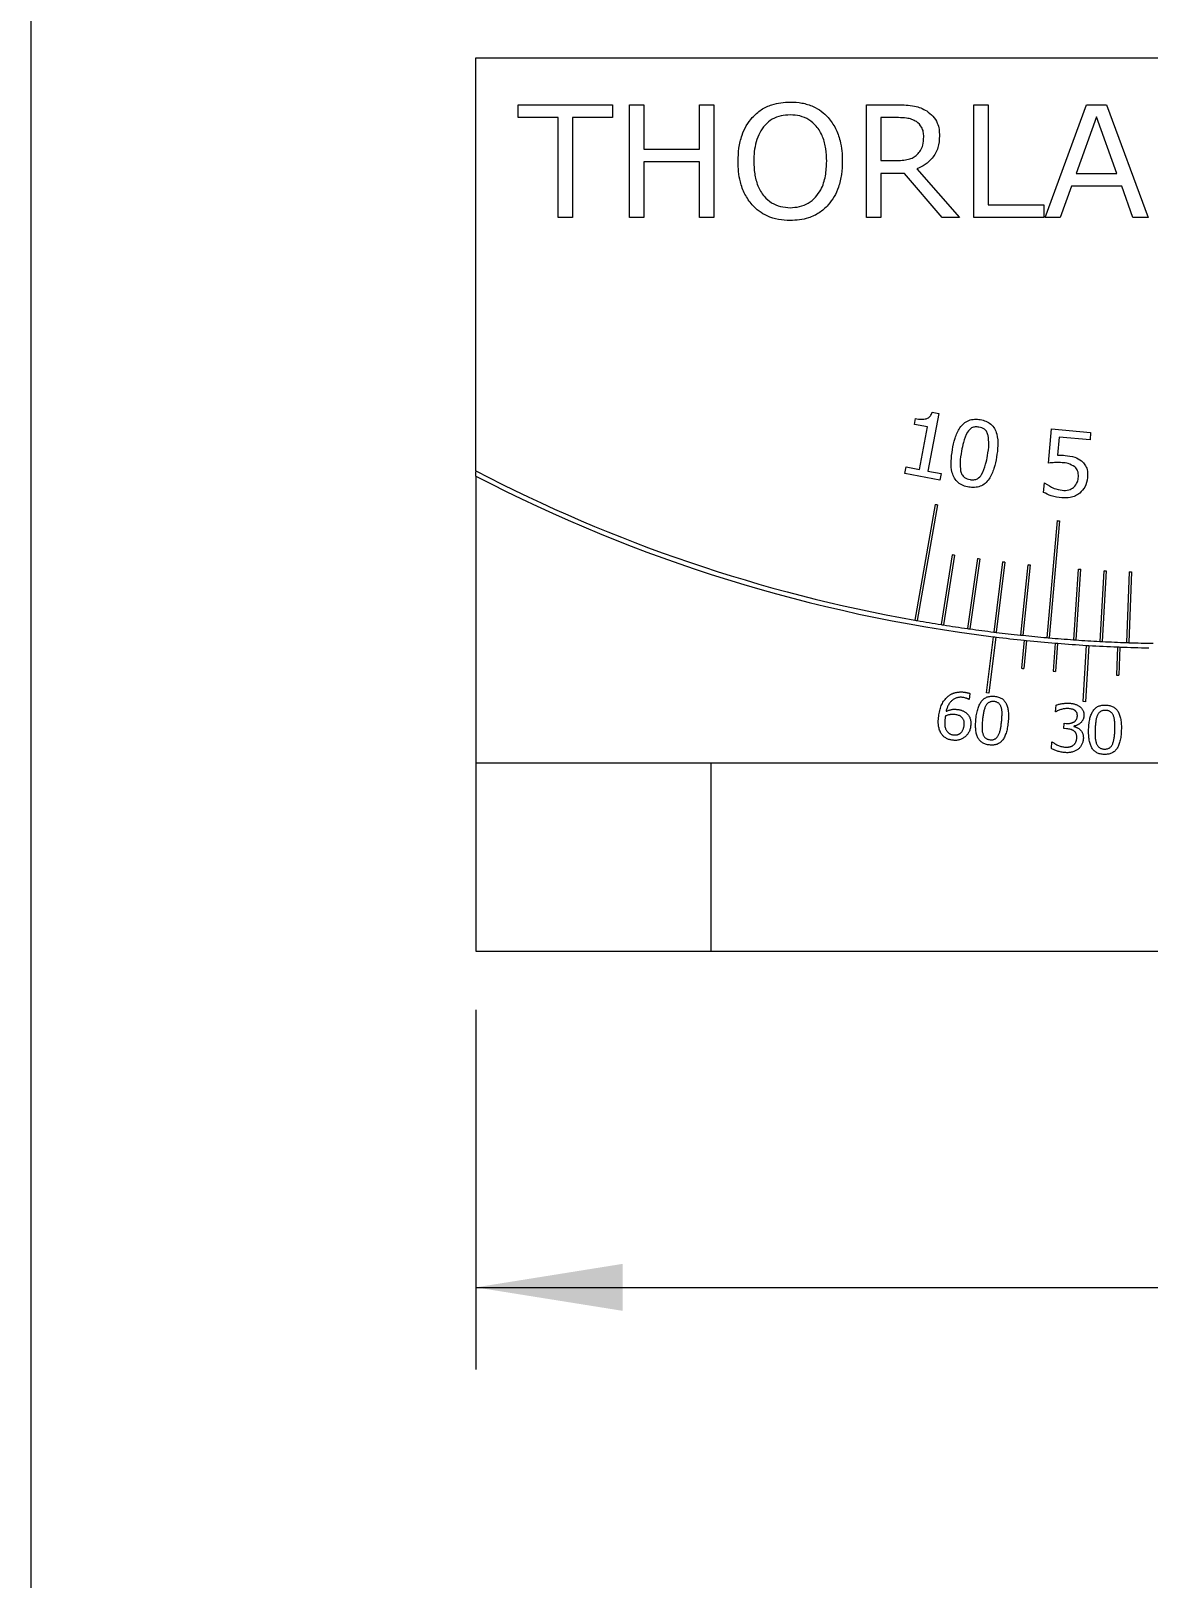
# Model space of a CAD drawing. Header units: inches. Extents: x 0.1 to 10.9, y 0 to 8.5.
# Drawn here: x 0.062 to 1.013, y 1.805 to 3.122 of the extents above; entities that cross this region are included whole.
import ezdxf

# ---------------------------------------------------------------- set-up
doc = ezdxf.new("R2010")
doc.units = ezdxf.units.IN
doc.header["$MEASUREMENT"] = 0
doc.styles.add('SLDTEXTSTYLE0', font='TXT', dxfattribs={"width": 0.75})
doc.dimstyles.new('SLDDIMSTYLE1', dxfattribs={"dimtxt": 0.083333, "dimasz": 0.125, "dimexe": 0, "dimexo": 0.0625, "dimgap": 0.020833, "dimtad": 0, "dimtih": 1, "dimtoh": 1, "dimlfac": 1.25, "dimrnd": 1e-09, "dimzin": 4, "dimdsep": 46, "dimtxsty": 'SLDTEXTSTYLE0', "dimsah": 1, "dimcen": 0.09, "dimadec": 0, "dimazin": 1, "dimtfac": 1, "dimtofl": 0, "dimtmove": 0, "dimatfit": 3, "dimfxl": 1, "dimfrac": 2, "dimtolj": 1, "dimtzin": 12, "dimarcsym": 0})
doc.dimstyles.new('SLDDIMSTYLE2', dxfattribs={"dimtxt": 0.083333, "dimasz": 0.125, "dimexe": 0, "dimexo": 0.0625, "dimgap": 0.020833, "dimtad": 0, "dimtih": 1, "dimtoh": 1, "dimlfac": 1.25, "dimrnd": 1e-09, "dimzin": 12, "dimdsep": 46, "dimtxsty": 'SLDTEXTSTYLE0', "dimsah": 1, "dimcen": 0.09, "dimadec": 0, "dimazin": 3, "dimtfac": 1, "dimtofl": 0, "dimtmove": 0, "dimatfit": 3, "dimfxl": 1, "dimfrac": 2, "dimtolj": 1, "dimtzin": 12, "dimarcsym": 0})

# ---------------------------------------------------------------- blocks, each defined once
blk = doc.blocks.new('_D_5')
at = {"color": 7, "linetype": 'Continuous', "lineweight": 0}
for p, q in [((0.4407, 3.149), (0.4407, 3.4131)), ((1.6407, 3.149), (1.6407, 3.4131)), ((0.4407, 3.3431), (0.6998, 3.3431)), ((0.8077, 3.3431), (0.7908, 3.3431)), ((0.7908, 3.3431), (0.7908, 3.2107)), ((1.2737, 3.3431), (1.2906, 3.3431)), ((1.2906, 3.3431), (1.2906, 3.2107)), ((1.6407, 3.3431), (1.3816, 3.3431)), ((0.7908, 3.2107), (0.8077, 3.2107)), ((1.2906, 3.2107), (1.2737, 3.2107))]:
    blk.add_line(p, q, dxfattribs=at)
for points in [[(0.4407, 3.3431), (0.5657, 3.3231), (0.5657, 3.3631)], [(1.6407, 3.3431), (1.5157, 3.3631), (1.5157, 3.3231)]]:
    blk.add_solid(points, dxfattribs=at)
at = {"color": 7, "linetype": 'Continuous', "lineweight": 0, "char_height": 0.08333, "attachment_point": 1, "style": 'SLDTEXTSTYLE0'}
for s, insert in [('1.50in', (0.8542, 3.4674, 0.0031)), ('38.1mm', (0.8288, 3.3181, 0.0031))]:
    blk.add_mtext(s, dxfattribs=dict(at, insert=insert))
blk = doc.blocks.new('_D_6')
at = {"color": 7, "linetype": 'Continuous', "lineweight": 0}
for p, q in [((0.4407, 3.149), (0.4407, 3.7999)), ((1.7687, 2.989), (1.7687, 3.7999)), ((0.4407, 3.7299), (0.7638, 3.7299)), ((0.8717, 3.7299), (0.8548, 3.7299)), ((0.8548, 3.7299), (0.8548, 3.5975)), ((1.3377, 3.7299), (1.3546, 3.7299)), ((1.3546, 3.7299), (1.3546, 3.5975)), ((1.7687, 3.7299), (1.4456, 3.7299)), ((0.8548, 3.5975), (0.8717, 3.5975)), ((1.3546, 3.5975), (1.3377, 3.5975))]:
    blk.add_line(p, q, dxfattribs=at)
for points in [[(0.4407, 3.7299), (0.5657, 3.7099), (0.5657, 3.7499)], [(1.7687, 3.7299), (1.6437, 3.7499), (1.6437, 3.7099)]]:
    blk.add_solid(points, dxfattribs=at)
at = {"color": 7, "linetype": 'Continuous', "lineweight": 0, "char_height": 0.08333, "attachment_point": 1, "style": 'SLDTEXTSTYLE0'}
for s, insert in [('1.66in', (0.9182, 3.8542, 0.0031)), ('42.2mm', (0.8928, 3.7049, 0.0031))]:
    blk.add_mtext(s, dxfattribs=dict(at, insert=insert))
blk = doc.blocks.new('_D_7')
at = {"color": 7, "linetype": 'Continuous', "lineweight": 0}
for p, q in [((2.9531, 2.669), (2.9531, 1.9828)), ((0.4407, 2.289), (0.4407, 1.9828)), ((1.4639, 2.1297), (1.447, 2.1297)), ((1.447, 2.1297), (1.447, 1.9973)), ((1.9299, 2.1297), (1.9468, 2.1297)), ((1.9468, 2.1297), (1.9468, 1.9973)), ((0.4407, 2.0528), (1.4174, 2.0528)), ((2.9531, 2.0528), (1.9764, 2.0528)), ((1.447, 1.9973), (1.4639, 1.9973)), ((1.9468, 1.9973), (1.9299, 1.9973))]:
    blk.add_line(p, q, dxfattribs=at)
for points in [[(0.4407, 2.0528), (0.5657, 2.0328), (0.5657, 2.0728)], [(2.9531, 2.0528), (2.8281, 2.0728), (2.8281, 2.0328)]]:
    blk.add_solid(points, dxfattribs=at)
at = {"color": 7, "linetype": 'Continuous', "lineweight": 0, "char_height": 0.08333, "attachment_point": 1, "style": 'SLDTEXTSTYLE0'}
for s, insert in [('3.14in', (1.5104, 2.254, 0.0031)), ('79.8mm', (1.485, 2.1047, 0.0031)), ('NOMINAL', (1.4359, 1.9554, 0.0031))]:
    blk.add_mtext(s, dxfattribs=dict(at, insert=insert))

msp = doc.modelspace()

# ---------------------------------------------------------------- linework, layer by layer
at = {"color": 7, "linetype": 'Continuous', "lineweight": 0}
for p, q in [((0.0622, 8.4506), (0.0622, 0.0356)), ((0.4407, 2.7475), (0.4407, 3.099)), ((0.4407, 3.099), (1.6407, 3.099)), ((0.4767, 3.0481), (0.4767, 3.059)), ((0.4767, 3.059), (0.5569, 3.059)), ((0.5569, 3.059), (0.5569, 3.0481)), ((0.5715, 3.059), (0.5836, 3.059)), ((0.5715, 2.963), (0.5715, 3.059)), ((0.5836, 3.059), (0.5836, 3.0213)), ((0.631, 3.0213), (0.631, 3.059)), ((0.631, 3.059), (0.6432, 3.059)), ((0.6432, 3.059), (0.6432, 2.963)), ((0.7732, 3.059), (0.7997, 3.059)), ((0.7732, 2.963), (0.7732, 3.059)), ((0.8643, 3.059), (0.8765, 3.059)), ((0.8643, 2.963), (0.8643, 3.059)), ((0.8765, 3.059), (0.8765, 2.9739)), ((0.9251, 2.963), (0.9603, 3.059)), ((0.9603, 3.059), (0.9774, 3.059)), ((0.9774, 3.059), (1.0126, 2.963)), ((0.5107, 3.0481), (0.4767, 3.0481)), ((0.5107, 2.963), (0.5107, 3.0481)), ((0.5229, 3.0481), (0.5229, 2.963)), ((0.5569, 3.0481), (0.5229, 3.0481)), ((0.7854, 3.0481), (0.7854, 3.0116)), ((0.8002, 3.0481), (0.7854, 3.0481)), ((0.9688, 3.0489), (0.9515, 3.0007)), ((0.9862, 3.0007), (0.9688, 3.0489)), ((0.5836, 3.0213), (0.631, 3.0213)), ((0.5836, 3.0104), (0.5836, 2.963)), ((0.631, 3.0104), (0.5836, 3.0104)), ((0.631, 2.963), (0.631, 3.0104)), ((0.7854, 3.0116), (0.7981, 3.0116)), ((0.816, 3.0045), (0.8522, 2.963)), ((0.7854, 3.0007), (0.7854, 2.963)), ((0.8054, 3.0007), (0.7854, 3.0007)), ((0.8376, 2.963), (0.8054, 3.0007)), ((0.9475, 2.9897), (0.938, 2.963)), ((0.9902, 2.9897), (0.9475, 2.9897)), ((0.9515, 3.0007), (0.9862, 3.0007)), ((0.9996, 2.963), (0.9902, 2.9897)), ((0.5229, 2.963), (0.5107, 2.963)), ((0.5836, 2.963), (0.5715, 2.963)), ((0.6432, 2.963), (0.631, 2.963)), ((0.7854, 2.963), (0.7732, 2.963)), ((0.8522, 2.963), (0.8376, 2.963)), ((0.9239, 2.963), (0.8643, 2.963)), ((0.8765, 2.9739), (0.9239, 2.9739)), ((0.9239, 2.9739), (0.9239, 2.963)), ((0.938, 2.963), (0.9251, 2.963)), ((1.0126, 2.963), (0.9996, 2.963)), ((0.8138, 2.7871), (0.8147, 2.792)), ((0.8346, 2.7963), (0.8253, 2.7474)), ((0.8289, 2.7974), (0.8346, 2.7963)), ((0.8251, 2.7849), (0.8138, 2.7871)), ((0.8182, 2.7487), (0.8251, 2.7849)), ((0.928, 2.7541), (0.9305, 2.7832)), ((0.9305, 2.7832), (0.9638, 2.7803)), ((0.9638, 2.7803), (0.9633, 2.7739)), ((0.937, 2.7762), (0.9357, 2.761)), ((0.9633, 2.7739), (0.937, 2.7762)), ((0.4407, 2.743), (0.4407, 2.747)), ((0.4407, 2.743), (0.4407, 2.499)), ((0.8058, 2.7452), (0.8069, 2.7509)), ((0.8356, 2.7396), (0.8058, 2.7452)), ((0.8069, 2.7509), (0.8182, 2.7487)), ((0.8253, 2.7474), (0.8366, 2.7452)), ((0.8366, 2.7452), (0.8356, 2.7396)), ((0.9237, 2.7292), (0.9244, 2.7373)), ((0.9244, 2.7373), (0.9249, 2.7372)), ((0.8316, 2.719), (0.8142, 2.6205)), ((0.8336, 2.7186), (0.8162, 2.6202)), ((0.9352, 2.7052), (0.9265, 2.6056)), ((0.9372, 2.7051), (0.9285, 2.6055)), ((0.846, 2.6762), (0.8366, 2.6167)), ((0.848, 2.6759), (0.8386, 2.6164)), ((0.8674, 2.673), (0.859, 2.6134)), ((0.8694, 2.6728), (0.861, 2.6131)), ((0.8888, 2.6702), (0.8815, 2.6104)), ((0.8908, 2.67), (0.8834, 2.6102)), ((0.9103, 2.6677), (0.904, 2.6078)), ((0.9123, 2.6675), (0.906, 2.6076)), ((0.9533, 2.6639), (0.9491, 2.6038)), ((0.9553, 2.6638), (0.9511, 2.6037)), ((0.9749, 2.6626), (0.9717, 2.6024)), ((0.9769, 2.6625), (0.9737, 2.6023)), ((0.9965, 2.6616), (0.9944, 2.6014)), ((0.9985, 2.6616), (0.9964, 2.6014)), ((0.8751, 2.5588), (0.881, 2.6064)), ((0.883, 2.6062), (0.8771, 2.5585)), ((0.9073, 2.6034), (0.9049, 2.5796)), ((0.9093, 2.6032), (0.9069, 2.5794)), ((0.9337, 2.601), (0.9318, 2.5771)), ((0.9357, 2.6008), (0.9338, 2.5769)), ((0.9573, 2.5512), (0.9602, 2.5991)), ((0.9622, 2.599), (0.9593, 2.5511)), ((0.9867, 2.5977), (0.9857, 2.5737)), ((0.9887, 2.5976), (0.9877, 2.5737)), ((0.8611, 2.558), (0.8605, 2.553)), ((0.8771, 2.5585), (0.8751, 2.5588)), ((0.8605, 2.553), (0.8603, 2.5531)), ((0.9339, 2.5426), (0.9344, 2.5482)), ((0.9342, 2.5426), (0.9339, 2.5426)), ((0.9593, 2.5511), (0.9573, 2.5512)), ((0.9409, 2.5283), (0.9413, 2.5328)), ((0.9433, 2.5281), (0.9409, 2.5283)), ((0.9413, 2.5328), (0.9431, 2.5327)), ((0.9496, 2.5304), (0.9496, 2.5301)), ((0.9304, 2.5113), (0.9308, 2.5169)), ((0.9308, 2.5169), (0.9312, 2.5168)), ((0.4407, 2.499), (0.4407, 2.339)), ((0.4407, 2.499), (0.6407, 2.499)), ((0.6407, 2.499), (0.6407, 2.339)), ((0.6407, 2.499), (1.4407, 2.499)), ((0.4407, 2.339), (0.6407, 2.339)), ((0.6407, 2.339), (1.4407, 2.339))]:
    msp.add_line(p, q, dxfattribs=at)
for radius, start, end in [(1.2984, 242.4768, 259.9559), (1.3024, 242.5685, 262.956), (1.1984, 259.9522, 260.0478), (1.1984, 264.9522, 265.0478), (1.2381, 260.9537, 261.0463), (1.2381, 261.9537, 262.0463), (1.2381, 262.9537, 263.0463), (1.2381, 263.9537, 264.0463), (1.2381, 265.9537, 266.0463), (1.2381, 266.9537, 267.0463), (1.2381, 267.9537, 268.0463), (1.2984, 259.9559, 260.0441), (1.2984, 260.0441, 260.9559), (1.2984, 260.9559, 261.0441), (1.2984, 261.0441, 261.9559), (1.2984, 261.9559, 262.0441), (1.2984, 262.0441, 262.9559), (1.2984, 262.9559, 263.0441), (1.2984, 263.0441, 263.9559), (1.2984, 263.9559, 264.0441), (1.2984, 264.0441, 264.9559), (1.3024, 262.956, 263.044), (1.3024, 263.044, 264.1227), (1.3024, 264.1227, 264.2107), (1.3024, 264.2107, 265.2893), (1.2984, 264.9559, 265.0441), (1.2984, 265.0441, 265.9559), (1.3024, 265.2893, 265.3773), (1.3024, 265.3773, 266.456), (1.2984, 265.9559, 266.0441), (1.2984, 266.0441, 266.9559), (1.3024, 266.456, 266.544), (1.3024, 266.544, 267.6227), (1.2984, 266.9559, 267.0441), (1.2984, 267.0441, 267.9559), (1.3024, 267.6227, 267.7107), (1.3024, 267.7107, 268.7893), (1.2984, 267.9559, 268.0441), (1.2984, 268.0441, 268.9559), (1.3264, 264.1235, 264.2099), (1.3264, 265.2901, 265.3765), (1.3264, 267.6235, 267.7099)]:
    msp.add_arc((1.0407, 3.899), radius, start, end, dxfattribs=at)
for points, knots in [([(0.6759, 3.0483), (0.6783, 3.0506), (0.6832, 3.0553), (0.6919, 3.0591), (0.7002, 3.0611), (0.7055, 3.0613), (0.7081, 3.0614)], [0, 0, 0, 0, 0.279693, 0.559593, 0.779782, 1, 1, 1, 1]), ([(0.7081, 3.0614), (0.7115, 3.0613), (0.7182, 3.061), (0.7272, 3.0581), (0.7348, 3.0538), (0.7386, 3.0501), (0.7405, 3.0483)], [0, 0, 0, 0, 0.280067, 0.559926, 0.77998, 1, 1, 1, 1]), ([(0.7997, 3.059), (0.8021, 3.059), (0.8068, 3.0589), (0.8134, 3.0581), (0.8194, 3.0566), (0.8226, 3.0547), (0.8243, 3.0538)], [0, 0, 0, 0, 0.2801422, 0.5601856, 0.7801238, 1, 1, 1, 1]), ([(0.6638, 3.011), (0.664, 3.0147), (0.6642, 3.0222), (0.6667, 3.0324), (0.6705, 3.0413), (0.6741, 3.046), (0.6759, 3.0483)], [0, 0, 0, 0, 0.280103, 0.560051, 0.780058, 1, 1, 1, 1]), ([(0.7082, 3.0505), (0.7056, 3.0503), (0.7003, 3.05), (0.6927, 3.0471), (0.6865, 3.042), (0.6819, 3.0353), (0.679, 3.0275), (0.6774, 3.0193), (0.6773, 3.0137), (0.6772, 3.011)], [0, 0, 0, 0, 0.139997, 0.279792, 0.419609, 0.559551, 0.706268, 0.8531, 1, 1, 1, 1]), ([(0.7392, 3.011), (0.7391, 3.0145), (0.7388, 3.0216), (0.7362, 3.0319), (0.7313, 3.0406), (0.7243, 3.0466), (0.7166, 3.05), (0.711, 3.0503), (0.7082, 3.0505)], [0, 0, 0, 0, 0.187024, 0.373824, 0.560238, 0.70678, 0.853272, 1, 1, 1, 1]), ([(0.7405, 3.0483), (0.7427, 3.0453), (0.7472, 3.0393), (0.7506, 3.0293), (0.7523, 3.0198), (0.7525, 3.0139), (0.7525, 3.011)], [0, 0, 0, 0, 0.279648, 0.559574, 0.779779, 1, 1, 1, 1]), ([(0.8156, 3.0447), (0.8143, 3.0454), (0.8117, 3.0469), (0.8064, 3.0479), (0.8026, 3.048), (0.8002, 3.0481)], [0, 0, 0, 0, 0.279621, 0.55972, 1, 1, 1, 1]), ([(0.8218, 3.0319), (0.8217, 3.0333), (0.8216, 3.036), (0.82, 3.0409), (0.8173, 3.0432), (0.8156, 3.0447)], [0, 0, 0, 0, 0.281171, 0.562007, 1, 1, 1, 1]), ([(0.8243, 3.0538), (0.8261, 3.0524), (0.8298, 3.0496), (0.8334, 3.044), (0.835, 3.0382), (0.8351, 3.0345), (0.8352, 3.0327)], [0, 0, 0, 0, 0.279889, 0.559546, 0.779721, 1, 1, 1, 1]), ([(0.8352, 3.0327), (0.835, 3.0292), (0.8345, 3.0224), (0.8298, 3.0139), (0.8233, 3.0079), (0.8184, 3.0056), (0.816, 3.0045)], [0, 0, 0, 0, 0.280077, 0.559397, 0.779604, 1, 1, 1, 1]), ([(0.8162, 3.0167), (0.8172, 3.0178), (0.8193, 3.0201), (0.8215, 3.0254), (0.8217, 3.0294), (0.8218, 3.0319)], [0, 0, 0, 0, 0.280035, 0.559962, 1, 1, 1, 1]), ([(0.7981, 3.0116), (0.7999, 3.0116), (0.8035, 3.0117), (0.8085, 3.0125), (0.8129, 3.014), (0.8151, 3.0158), (0.8162, 3.0167)], [0, 0, 0, 0, 0.280211, 0.560295, 0.780198, 1, 1, 1, 1]), ([(0.6758, 2.9738), (0.6736, 2.9768), (0.6691, 2.9827), (0.6657, 2.9927), (0.6641, 3.0022), (0.6639, 3.008), (0.6638, 3.011)], [0, 0, 0, 0, 0.279651, 0.559578, 0.779781, 1, 1, 1, 1]), ([(0.6772, 3.011), (0.6773, 3.0074), (0.6776, 3.0004), (0.6802, 2.99), (0.6852, 2.9814), (0.6921, 2.9754), (0.6999, 2.972), (0.7054, 2.9717), (0.7082, 2.9715)], [0, 0, 0, 0, 0.1870141, 0.3737943, 0.5601346, 0.7067241, 0.8532747, 1, 1, 1, 1]), ([(0.7082, 2.9715), (0.7109, 2.9717), (0.7162, 2.972), (0.7237, 2.975), (0.7299, 2.9801), (0.7353, 2.9879), (0.7387, 2.9985), (0.739, 3.0068), (0.7392, 3.011)], [0, 0, 0, 0, 0.14008, 0.280011, 0.419942, 0.559937, 0.779708, 1, 1, 1, 1]), ([(0.7525, 3.011), (0.7524, 3.0072), (0.7521, 2.9998), (0.7497, 2.9896), (0.7459, 2.9807), (0.7423, 2.9761), (0.7405, 2.9738)], [0, 0, 0, 0, 0.280103, 0.560078, 0.780111, 1, 1, 1, 1]), ([(0.7081, 2.9606), (0.7048, 2.9607), (0.6981, 2.9611), (0.6891, 2.9639), (0.6815, 2.9682), (0.6777, 2.9719), (0.6758, 2.9738)], [0, 0, 0, 0, 0.280057, 0.559932, 0.779973, 1, 1, 1, 1]), ([(0.7405, 2.9738), (0.7381, 2.9714), (0.7332, 2.9667), (0.7245, 2.9628), (0.7161, 2.9609), (0.7108, 2.9607), (0.7081, 2.9606)], [0, 0, 0, 0, 0.279832, 0.559598, 0.779782, 1, 1, 1, 1]), ([(0.8147, 2.792), (0.8164, 2.7917), (0.8195, 2.7912), (0.8226, 2.7917), (0.8239, 2.7919)], [0, 0, 0, 0, 0.560907, 1, 1, 1, 1]), ([(0.8239, 2.7919), (0.8246, 2.7921), (0.826, 2.7927), (0.8279, 2.7945), (0.8285, 2.7963), (0.8289, 2.7974)], [0, 0, 0, 0, 0.280568, 0.560572, 1, 1, 1, 1]), ([(0.8462, 2.7656), (0.8468, 2.7689), (0.8481, 2.7753), (0.8514, 2.783), (0.8557, 2.7881), (0.86, 2.7907), (0.865, 2.7917), (0.8682, 2.7914), (0.8699, 2.7912)], [0, 0, 0, 0, 0.250416, 0.50021, 0.625202, 0.750015, 0.874906, 1, 1, 1, 1]), ([(0.8699, 2.7912), (0.8715, 2.7908), (0.8747, 2.7901), (0.879, 2.7875), (0.8823, 2.7836), (0.8846, 2.7774), (0.8852, 2.7691), (0.8842, 2.7625), (0.8838, 2.7593)], [0, 0, 0, 0, 0.12511, 0.249953, 0.374737, 0.499751, 0.74958, 1, 1, 1, 1]), ([(0.8589, 2.7806), (0.8576, 2.7776), (0.8554, 2.7724), (0.8544, 2.7668), (0.854, 2.7643)], [0, 0, 0, 0, 0.55883, 1, 1, 1, 1]), ([(0.8688, 2.7848), (0.8677, 2.7849), (0.8656, 2.7851), (0.8618, 2.7841), (0.86, 2.7819), (0.8589, 2.7806)], [0, 0, 0, 0, 0.2812, 0.561435, 1, 1, 1, 1]), ([(0.8767, 2.7776), (0.8763, 2.7786), (0.8757, 2.7806), (0.8731, 2.7836), (0.8704, 2.7844), (0.8688, 2.7848)], [0, 0, 0, 0, 0.280925, 0.561174, 1, 1, 1, 1]), ([(0.8601, 2.7338), (0.8585, 2.7341), (0.8552, 2.7348), (0.8509, 2.7374), (0.8477, 2.7413), (0.8453, 2.7475), (0.8448, 2.7558), (0.8457, 2.7624), (0.8462, 2.7656)], [0, 0, 0, 0, 0.125093, 0.249967, 0.374771, 0.499746, 0.749559, 1, 1, 1, 1]), ([(0.876, 2.7606), (0.8766, 2.7638), (0.8776, 2.7694), (0.8769, 2.7751), (0.8767, 2.7776)], [0, 0, 0, 0, 0.560885, 1, 1, 1, 1]), ([(0.854, 2.7643), (0.8534, 2.7612), (0.8524, 2.7556), (0.853, 2.75), (0.8532, 2.7475)], [0, 0, 0, 0, 0.560771, 1, 1, 1, 1]), ([(0.8838, 2.7593), (0.8831, 2.756), (0.8818, 2.7496), (0.8786, 2.7419), (0.8743, 2.7367), (0.87, 2.7342), (0.865, 2.7332), (0.8617, 2.7336), (0.8601, 2.7338)], [0, 0, 0, 0, 0.250434, 0.500259, 0.625244, 0.750045, 0.874897, 1, 1, 1, 1]), ([(0.871, 2.7444), (0.8723, 2.7473), (0.8746, 2.7525), (0.8756, 2.7581), (0.876, 2.7606)], [0, 0, 0, 0, 0.558976, 1, 1, 1, 1]), ([(0.9397, 2.7545), (0.9375, 2.7546), (0.9336, 2.7548), (0.9297, 2.7543), (0.928, 2.7541)], [0, 0, 0, 0, 0.559842, 1, 1, 1, 1]), ([(0.9357, 2.761), (0.9369, 2.761), (0.939, 2.761), (0.9411, 2.7608), (0.942, 2.7607)], [0, 0, 0, 0, 0.559998, 1, 1, 1, 1]), ([(0.9504, 2.7509), (0.9485, 2.752), (0.9452, 2.754), (0.9414, 2.7544), (0.9397, 2.7545)], [0, 0, 0, 0, 0.557824, 1, 1, 1, 1]), ([(0.942, 2.7607), (0.9448, 2.7604), (0.9499, 2.7599), (0.9542, 2.7572), (0.956, 2.756)], [0, 0, 0, 0, 0.560727, 1, 1, 1, 1]), ([(0.956, 2.756), (0.9571, 2.7549), (0.9592, 2.7529), (0.9613, 2.7479), (0.9612, 2.7441), (0.9612, 2.7418)], [0, 0, 0, 0, 0.280127, 0.560266, 1, 1, 1, 1]), ([(0.8532, 2.7475), (0.8535, 2.7465), (0.8541, 2.7444), (0.8567, 2.7413), (0.8595, 2.7406), (0.8612, 2.7401)], [0, 0, 0, 0, 0.280954, 0.561089, 1, 1, 1, 1]), ([(0.8612, 2.7401), (0.8622, 2.74), (0.8644, 2.7398), (0.8682, 2.7408), (0.87, 2.743), (0.871, 2.7444)], [0, 0, 0, 0, 0.28132, 0.561698, 1, 1, 1, 1]), ([(0.9493, 2.7335), (0.9505, 2.735), (0.9528, 2.7376), (0.9532, 2.741), (0.9534, 2.7424)], [0, 0, 0, 0, 0.558028, 1, 1, 1, 1]), ([(0.9534, 2.7424), (0.9534, 2.7443), (0.9534, 2.7475), (0.9513, 2.7499), (0.9504, 2.7509)], [0, 0, 0, 0, 0.560249, 1, 1, 1, 1]), ([(0.9612, 2.7418), (0.9607, 2.739), (0.9597, 2.734), (0.9562, 2.7303), (0.9547, 2.7287)], [0, 0, 0, 0, 0.559729, 1, 1, 1, 1]), ([(0.9392, 2.7246), (0.9362, 2.725), (0.9308, 2.7258), (0.9258, 2.7282), (0.9237, 2.7292)], [0, 0, 0, 0, 0.559876, 1, 1, 1, 1]), ([(0.9249, 2.7372), (0.9274, 2.7355), (0.9318, 2.7324), (0.9372, 2.7314), (0.9395, 2.731)], [0, 0, 0, 0, 0.560078, 1, 1, 1, 1]), ([(0.9547, 2.7287), (0.9534, 2.7278), (0.9509, 2.7261), (0.9456, 2.7244), (0.9417, 2.7245), (0.9392, 2.7246)], [0, 0, 0, 0, 0.280082, 0.560226, 1, 1, 1, 1]), ([(0.9395, 2.731), (0.9415, 2.7309), (0.945, 2.7308), (0.948, 2.7327), (0.9493, 2.7335)], [0, 0, 0, 0, 0.560607, 1, 1, 1, 1]), ([(0.8345, 2.5385), (0.8346, 2.5394), (0.8348, 2.5411), (0.8353, 2.5435), (0.836, 2.5457), (0.8367, 2.5478), (0.8376, 2.5497), (0.8387, 2.5515), (0.8399, 2.5532), (0.8408, 2.5541), (0.8413, 2.5546)], [0, 0, 0, 0, 0.146144, 0.284244, 0.414584, 0.538124, 0.656772, 0.772656, 0.886742, 1, 1, 1, 1]), ([(0.8552, 2.5548), (0.8548, 2.5548), (0.8539, 2.5549), (0.8526, 2.5549), (0.8513, 2.5548), (0.8501, 2.5545), (0.849, 2.5541), (0.8479, 2.5536), (0.8469, 2.553), (0.8459, 2.5523), (0.845, 2.5514), (0.8442, 2.5505), (0.8434, 2.5495), (0.8427, 2.5483), (0.8421, 2.5471), (0.8416, 2.5458), (0.8412, 2.5444), (0.8409, 2.5435), (0.8408, 2.543)], [0, 0, 0, 0, 0.065864, 0.128428, 0.189011, 0.247894, 0.305317, 0.362682, 0.42019, 0.479246, 0.53889, 0.599146, 0.66057, 0.723376, 0.788547, 0.855987, 0.926444, 1, 1, 1, 1]), ([(0.8413, 2.5546), (0.8415, 2.5549), (0.8419, 2.5553), (0.8427, 2.5559), (0.8434, 2.5565), (0.8442, 2.557), (0.8451, 2.5575), (0.846, 2.5579), (0.8469, 2.5583), (0.8478, 2.5586), (0.8488, 2.5589), (0.8498, 2.5591), (0.8508, 2.5593), (0.8519, 2.5594), (0.853, 2.5594), (0.8542, 2.5594), (0.8553, 2.5594), (0.8561, 2.5593), (0.8565, 2.5592)], [0, 0, 0, 0, 0.0579, 0.115338, 0.173174, 0.230939, 0.288603, 0.347701, 0.407364, 0.467782, 0.529601, 0.592332, 0.655852, 0.721262, 0.787873, 0.856817, 0.927301, 1, 1, 1, 1]), ([(0.8603, 2.5531), (0.8601, 2.5532), (0.8599, 2.5533), (0.8594, 2.5536), (0.8588, 2.5538), (0.8579, 2.5541), (0.8567, 2.5545), (0.8557, 2.5547), (0.8552, 2.5548)], [0, 0, 0, 0, 0.08328, 0.182898, 0.298729, 0.432216, 0.71456, 1, 1, 1, 1]), ([(0.8565, 2.5592), (0.8568, 2.5592), (0.8572, 2.5591), (0.8579, 2.559), (0.8585, 2.5589), (0.8593, 2.5587), (0.8601, 2.5585), (0.8608, 2.5582), (0.8611, 2.558)], [0, 0, 0, 0, 0.156003, 0.299245, 0.428534, 0.544977, 0.768581, 1, 1, 1, 1]), ([(0.8662, 2.5364), (0.8663, 2.5373), (0.8665, 2.5389), (0.8669, 2.5413), (0.8674, 2.5435), (0.868, 2.5455), (0.8687, 2.5474), (0.8694, 2.549), (0.8703, 2.5505), (0.8712, 2.5518), (0.8722, 2.5529), (0.8733, 2.5538), (0.8745, 2.5546), (0.8759, 2.5552), (0.8773, 2.5556), (0.8788, 2.5558), (0.8804, 2.5559), (0.8815, 2.5558), (0.8821, 2.5558)], [0, 0, 0, 0, 0.0907499, 0.1755827, 0.2547301, 0.328245, 0.3964521, 0.4599935, 0.5190002, 0.5741409, 0.6266477, 0.6775605, 0.7276045, 0.7781077, 0.829637, 0.8834059, 0.9398701, 1, 1, 1, 1]), ([(0.8821, 2.5558), (0.8827, 2.5557), (0.8838, 2.5556), (0.8854, 2.5551), (0.8868, 2.5546), (0.8881, 2.5539), (0.8893, 2.553), (0.8903, 2.552), (0.8912, 2.5508), (0.892, 2.5495), (0.8926, 2.5481), (0.8931, 2.5464), (0.8935, 2.5447), (0.8938, 2.5428), (0.8939, 2.5407), (0.8939, 2.5385), (0.8938, 2.5361), (0.8937, 2.5345), (0.8936, 2.5336)], [0, 0, 0, 0, 0.060837, 0.118104, 0.172136, 0.224332, 0.275285, 0.325686, 0.376869, 0.429879, 0.485376, 0.544638, 0.608148, 0.675913, 0.749031, 0.826994, 0.910588, 1, 1, 1, 1]), ([(0.8408, 2.543), (0.8412, 2.5431), (0.842, 2.5435), (0.8431, 2.5439), (0.8443, 2.5442), (0.8454, 2.5445), (0.8466, 2.5447), (0.8478, 2.5447), (0.8491, 2.5447), (0.85, 2.5446), (0.8504, 2.5446)], [0, 0, 0, 0, 0.129718, 0.253964, 0.374179, 0.490795, 0.607994, 0.731392, 0.861819, 1, 1, 1, 1]), ([(0.8504, 2.5446), (0.8508, 2.5445), (0.8516, 2.5444), (0.8527, 2.5442), (0.8538, 2.5439), (0.8548, 2.5435), (0.8557, 2.5431), (0.8566, 2.5426), (0.8575, 2.5419), (0.8581, 2.5414), (0.8584, 2.5412)], [0, 0, 0, 0, 0.137838, 0.267658, 0.389349, 0.504077, 0.618314, 0.738305, 0.865342, 1, 1, 1, 1]), ([(0.8584, 2.5412), (0.8587, 2.5408), (0.8594, 2.5402), (0.8602, 2.5391), (0.8609, 2.5379), (0.8614, 2.5366), (0.8617, 2.5352), (0.8619, 2.5337), (0.8619, 2.5321), (0.8618, 2.5309), (0.8617, 2.5304)], [0, 0, 0, 0, 0.1189558, 0.2353387, 0.351254, 0.4675591, 0.588134, 0.7155487, 0.8527906, 1, 1, 1, 1]), ([(0.8746, 2.5477), (0.8744, 2.5474), (0.8741, 2.5467), (0.8736, 2.5455), (0.8732, 2.5442), (0.8728, 2.5427), (0.8726, 2.5411), (0.8723, 2.5394), (0.872, 2.5377), (0.8719, 2.5365), (0.8718, 2.5358)], [0, 0, 0, 0, 0.093216, 0.195474, 0.308607, 0.432964, 0.565942, 0.704273, 0.849108, 1, 1, 1, 1]), ([(0.8816, 2.5512), (0.8812, 2.5513), (0.8805, 2.5513), (0.8794, 2.5512), (0.8784, 2.551), (0.8775, 2.5506), (0.8766, 2.5501), (0.8759, 2.5495), (0.8752, 2.5487), (0.8748, 2.5481), (0.8746, 2.5477)], [0, 0, 0, 0, 0.141462, 0.270817, 0.393185, 0.50885, 0.623814, 0.742172, 0.867213, 1, 1, 1, 1]), ([(0.8877, 2.5464), (0.8876, 2.5468), (0.8873, 2.5474), (0.8869, 2.5483), (0.8863, 2.5491), (0.8856, 2.5498), (0.8848, 2.5503), (0.8838, 2.5508), (0.8828, 2.5511), (0.882, 2.5512), (0.8816, 2.5512)], [0, 0, 0, 0, 0.131301, 0.254455, 0.372367, 0.486566, 0.602652, 0.725378, 0.856891, 1, 1, 1, 1]), ([(0.888, 2.5342), (0.8881, 2.5348), (0.8882, 2.5361), (0.8883, 2.5379), (0.8884, 2.5396), (0.8884, 2.5412), (0.8884, 2.5427), (0.8883, 2.544), (0.888, 2.5453), (0.8878, 2.546), (0.8877, 2.5464)], [0, 0, 0, 0, 0.159412, 0.308154, 0.446412, 0.573607, 0.691223, 0.801609, 0.904167, 1, 1, 1, 1]), ([(0.9452, 2.5453), (0.9448, 2.5453), (0.9439, 2.5453), (0.9426, 2.5453), (0.9412, 2.5451), (0.9397, 2.5448), (0.9383, 2.5444), (0.9369, 2.5439), (0.9355, 2.5433), (0.9346, 2.5428), (0.9342, 2.5426)], [0, 0, 0, 0, 0.112109, 0.2283961, 0.3503929, 0.4780439, 0.6077708, 0.7381987, 0.868429, 1, 1, 1, 1]), ([(0.9344, 2.5482), (0.9347, 2.5483), (0.9355, 2.5486), (0.9367, 2.5489), (0.9381, 2.5493), (0.9396, 2.5495), (0.9412, 2.5497), (0.9427, 2.5499), (0.9443, 2.5499), (0.9453, 2.5498), (0.9458, 2.5498)], [0, 0, 0, 0, 0.09749, 0.207122, 0.328452, 0.463376, 0.602718, 0.738558, 0.870575, 1, 1, 1, 1]), ([(0.9505, 2.5436), (0.9503, 2.5437), (0.95, 2.5439), (0.9494, 2.5443), (0.9488, 2.5446), (0.9479, 2.5448), (0.9467, 2.5451), (0.9457, 2.5452), (0.9452, 2.5453)], [0, 0, 0, 0, 0.119055, 0.236496, 0.355137, 0.472242, 0.721628, 1, 1, 1, 1]), ([(0.9458, 2.5498), (0.9463, 2.5498), (0.9472, 2.5497), (0.9485, 2.5495), (0.9497, 2.5492), (0.9509, 2.5489), (0.952, 2.5485), (0.953, 2.548), (0.9539, 2.5474), (0.9545, 2.547), (0.9548, 2.5468)], [0, 0, 0, 0, 0.147869, 0.2869151, 0.4173446, 0.5406354, 0.6584826, 0.7742855, 0.887056, 1, 1, 1, 1]), ([(0.9525, 2.5389), (0.9525, 2.5392), (0.9525, 2.5396), (0.9524, 2.5403), (0.9523, 2.541), (0.9521, 2.5416), (0.9518, 2.5421), (0.9514, 2.5427), (0.951, 2.5431), (0.9507, 2.5434), (0.9505, 2.5436)], [0, 0, 0, 0, 0.138237, 0.269353, 0.394002, 0.517083, 0.637355, 0.757355, 0.877617, 1, 1, 1, 1]), ([(0.9548, 2.5468), (0.9551, 2.5465), (0.9556, 2.546), (0.9564, 2.5452), (0.957, 2.5443), (0.9575, 2.5434), (0.9578, 2.5423), (0.958, 2.5413), (0.9581, 2.5401), (0.9581, 2.5393), (0.9581, 2.5389)], [0, 0, 0, 0, 0.128637, 0.252312, 0.372869, 0.491976, 0.611985, 0.734972, 0.863677, 1, 1, 1, 1]), ([(0.9621, 2.5277), (0.9621, 2.5286), (0.9622, 2.5303), (0.9624, 2.5327), (0.9628, 2.5349), (0.9632, 2.537), (0.9637, 2.5389), (0.9644, 2.5406), (0.9651, 2.5421), (0.9659, 2.5435), (0.9669, 2.5447), (0.968, 2.5457), (0.9691, 2.5466), (0.9704, 2.5473), (0.9718, 2.5478), (0.9734, 2.5481), (0.975, 2.5483), (0.9761, 2.5483), (0.9767, 2.5483)], [0, 0, 0, 0, 0.090688, 0.175315, 0.254101, 0.327515, 0.395643, 0.458879, 0.517845, 0.572986, 0.62547, 0.676285, 0.726551, 0.777032, 0.82893, 0.88294, 0.939718, 1, 1, 1, 1]), ([(0.9765, 2.5437), (0.9761, 2.5437), (0.9754, 2.5437), (0.9743, 2.5436), (0.9732, 2.5433), (0.9723, 2.5429), (0.9715, 2.5423), (0.9708, 2.5416), (0.9702, 2.5407), (0.9698, 2.5401), (0.9696, 2.5397)], [0, 0, 0, 0, 0.14125, 0.271724, 0.393997, 0.510357, 0.625598, 0.74386, 0.867244, 1, 1, 1, 1]), ([(0.9831, 2.5393), (0.983, 2.5397), (0.9827, 2.5403), (0.9821, 2.5412), (0.9814, 2.5419), (0.9807, 2.5426), (0.9798, 2.5431), (0.9788, 2.5434), (0.9777, 2.5437), (0.9769, 2.5437), (0.9765, 2.5437)], [0, 0, 0, 0, 0.130905, 0.25306, 0.370321, 0.485263, 0.601713, 0.723635, 0.856414, 1, 1, 1, 1]), ([(0.9767, 2.5483), (0.9773, 2.5483), (0.9784, 2.5482), (0.98, 2.5479), (0.9815, 2.5474), (0.9829, 2.5468), (0.9842, 2.546), (0.9853, 2.5451), (0.9863, 2.544), (0.9871, 2.5427), (0.9879, 2.5413), (0.9885, 2.5397), (0.989, 2.538), (0.9894, 2.536), (0.9897, 2.534), (0.9899, 2.5317), (0.99, 2.5293), (0.9899, 2.5277), (0.9899, 2.5268)], [0, 0, 0, 0, 0.061152, 0.118604, 0.172865, 0.225202, 0.276012, 0.32672, 0.378092, 0.430875, 0.486508, 0.545557, 0.608825, 0.676552, 0.749254, 0.827309, 0.910912, 1, 1, 1, 1]), ([(0.8373, 2.5232), (0.837, 2.5236), (0.8363, 2.5245), (0.8356, 2.526), (0.835, 2.5277), (0.8346, 2.5292), (0.8344, 2.5305), (0.8343, 2.5315), (0.8342, 2.5326), (0.8341, 2.5337), (0.8342, 2.5348), (0.8342, 2.536), (0.8343, 2.5373), (0.8344, 2.5381), (0.8345, 2.5385)], [0, 0, 0, 0, 0.101202, 0.206743, 0.317173, 0.435241, 0.497333, 0.561511, 0.628345, 0.697, 0.768591, 0.843222, 0.920016, 1, 1, 1, 1]), ([(0.8399, 2.5366), (0.8398, 2.5362), (0.8397, 2.5356), (0.8397, 2.5346), (0.8396, 2.5337), (0.8396, 2.5329), (0.8396, 2.532), (0.8397, 2.5313), (0.8397, 2.5306), (0.8399, 2.5297), (0.8402, 2.5287), (0.8406, 2.5276), (0.8411, 2.5267), (0.8415, 2.5261), (0.8417, 2.5258)], [0, 0, 0, 0, 0.0909843, 0.1774032, 0.2587017, 0.334961, 0.4069852, 0.4748919, 0.5381198, 0.5976657, 0.7079462, 0.8104889, 0.9077509, 1, 1, 1, 1]), ([(0.8403, 2.539), (0.8403, 2.5389), (0.8402, 2.5385), (0.8401, 2.5379), (0.84, 2.5373), (0.8399, 2.5368), (0.8399, 2.5366)], [0, 0, 0, 0, 0.231691, 0.454088, 0.700249, 1, 1, 1, 1]), ([(0.8485, 2.5402), (0.8481, 2.5402), (0.8474, 2.5403), (0.8464, 2.5403), (0.8454, 2.5403), (0.8444, 2.5402), (0.8434, 2.54), (0.8424, 2.5398), (0.8413, 2.5394), (0.8406, 2.5392), (0.8403, 2.539)], [0, 0, 0, 0, 0.129071, 0.253744, 0.375587, 0.494332, 0.613224, 0.737783, 0.866189, 1, 1, 1, 1]), ([(0.8617, 2.5304), (0.8616, 2.5299), (0.8615, 2.5289), (0.8611, 2.5275), (0.8607, 2.5262), (0.86, 2.525), (0.8593, 2.5238), (0.8585, 2.5228), (0.8576, 2.5218), (0.8565, 2.5209), (0.8554, 2.5202), (0.8542, 2.5195), (0.853, 2.519), (0.8517, 2.5186), (0.8504, 2.5183), (0.8491, 2.5182), (0.8477, 2.5182), (0.8468, 2.5183), (0.8463, 2.5183)], [0, 0, 0, 0, 0.068658, 0.134491, 0.198154, 0.260303, 0.321757, 0.382857, 0.444533, 0.507226, 0.569759, 0.630991, 0.69115, 0.751016, 0.811275, 0.872384, 0.935354, 1, 1, 1, 1]), ([(0.847, 2.5229), (0.8473, 2.5229), (0.8479, 2.5228), (0.8487, 2.5228), (0.8496, 2.5229), (0.8504, 2.523), (0.8511, 2.5233), (0.8518, 2.5236), (0.8525, 2.524), (0.8531, 2.5244), (0.8537, 2.525), (0.8543, 2.5256), (0.8547, 2.5263), (0.8551, 2.5271), (0.8555, 2.5279), (0.8557, 2.5288), (0.856, 2.5298), (0.8561, 2.5305), (0.8561, 2.5309)], [0, 0, 0, 0, 0.066155, 0.129769, 0.190165, 0.24861, 0.305705, 0.362148, 0.417881, 0.47519, 0.533153, 0.59171, 0.652429, 0.715235, 0.780791, 0.849852, 0.922834, 1, 1, 1, 1]), ([(0.854, 2.5381), (0.8538, 2.5382), (0.8534, 2.5386), (0.8528, 2.539), (0.8522, 2.5393), (0.8512, 2.5396), (0.85, 2.5399), (0.849, 2.5401), (0.8485, 2.5402)], [0, 0, 0, 0, 0.122738, 0.242584, 0.364476, 0.486478, 0.738359, 1, 1, 1, 1]), ([(0.8561, 2.5309), (0.8562, 2.5313), (0.8563, 2.532), (0.8562, 2.5331), (0.8562, 2.5341), (0.856, 2.535), (0.8556, 2.5358), (0.8552, 2.5366), (0.8546, 2.5374), (0.8542, 2.5379), (0.854, 2.5381)], [0, 0, 0, 0, 0.15039, 0.287058, 0.413248, 0.52977, 0.642328, 0.757015, 0.875598, 1, 1, 1, 1]), ([(0.8777, 2.5143), (0.8772, 2.5143), (0.8761, 2.5145), (0.8745, 2.5149), (0.873, 2.5154), (0.8717, 2.5161), (0.8705, 2.517), (0.8695, 2.518), (0.8686, 2.5192), (0.8678, 2.5205), (0.8672, 2.5219), (0.8667, 2.5235), (0.8663, 2.5253), (0.8661, 2.5272), (0.8659, 2.5293), (0.8659, 2.5315), (0.866, 2.5339), (0.8662, 2.5356), (0.8662, 2.5364)], [0, 0, 0, 0, 0.0607638, 0.1179613, 0.1721877, 0.2239448, 0.2745062, 0.3248516, 0.3757537, 0.4279786, 0.4831529, 0.5420785, 0.6052998, 0.6734953, 0.7465456, 0.8252487, 0.9098645, 1, 1, 1, 1]), ([(0.8718, 2.5358), (0.8717, 2.5352), (0.8716, 2.5339), (0.8715, 2.5321), (0.8714, 2.5304), (0.8714, 2.5289), (0.8714, 2.5275), (0.8715, 2.5262), (0.8717, 2.525), (0.872, 2.5242), (0.8721, 2.5238)], [0, 0, 0, 0, 0.164574, 0.3145117, 0.4512261, 0.5741281, 0.6872974, 0.795719, 0.8993999, 1, 1, 1, 1]), ([(0.8936, 2.5336), (0.8935, 2.5327), (0.8933, 2.5311), (0.8929, 2.5287), (0.8924, 2.5265), (0.8918, 2.5244), (0.8912, 2.5226), (0.8904, 2.5209), (0.8896, 2.5195), (0.8886, 2.5182), (0.8876, 2.5171), (0.8865, 2.5162), (0.8853, 2.5154), (0.884, 2.5148), (0.8825, 2.5144), (0.881, 2.5142), (0.8794, 2.5141), (0.8783, 2.5142), (0.8777, 2.5143)], [0, 0, 0, 0, 0.09153, 0.177187, 0.256565, 0.330232, 0.398855, 0.462364, 0.520961, 0.576012, 0.628084, 0.67858, 0.728452, 0.778817, 0.83032, 0.883743, 0.940178, 1, 1, 1, 1]), ([(0.8852, 2.5223), (0.8854, 2.5227), (0.8858, 2.5234), (0.8862, 2.5246), (0.8866, 2.5259), (0.887, 2.5273), (0.8873, 2.5288), (0.8876, 2.5305), (0.8878, 2.5323), (0.8879, 2.5335), (0.888, 2.5342)], [0, 0, 0, 0, 0.097814, 0.201143, 0.310398, 0.426477, 0.552384, 0.689445, 0.838739, 1, 1, 1, 1]), ([(0.9431, 2.5327), (0.9435, 2.5327), (0.9441, 2.5326), (0.945, 2.5327), (0.9459, 2.5327), (0.9468, 2.5328), (0.9476, 2.533), (0.9483, 2.5333), (0.949, 2.5336), (0.9497, 2.5339), (0.9503, 2.5343), (0.9508, 2.5348), (0.9513, 2.5354), (0.9517, 2.536), (0.952, 2.5366), (0.9522, 2.5373), (0.9524, 2.5381), (0.9524, 2.5386), (0.9525, 2.5389)], [0, 0, 0, 0, 0.077345, 0.150864, 0.22082, 0.287704, 0.352241, 0.413907, 0.474199, 0.53332, 0.591046, 0.647038, 0.702249, 0.758064, 0.814636, 0.873352, 0.93532, 1, 1, 1, 1]), ([(0.9499, 2.5261), (0.9497, 2.5263), (0.9493, 2.5266), (0.9486, 2.5269), (0.9478, 2.5272), (0.9467, 2.5276), (0.9452, 2.5279), (0.944, 2.528), (0.9433, 2.5281)], [0, 0, 0, 0, 0.1081806, 0.2197808, 0.3361285, 0.4594353, 0.720219, 1, 1, 1, 1]), ([(0.9581, 2.5389), (0.958, 2.5387), (0.958, 2.5381), (0.9578, 2.5373), (0.9576, 2.5365), (0.9573, 2.5358), (0.9569, 2.5351), (0.9564, 2.5344), (0.9559, 2.5338), (0.9553, 2.5332), (0.9547, 2.5326), (0.954, 2.5321), (0.9533, 2.5317), (0.9526, 2.5313), (0.9519, 2.531), (0.9512, 2.5307), (0.9504, 2.5306), (0.9499, 2.5305), (0.9496, 2.5304)], [0, 0, 0, 0, 0.0646436, 0.1283975, 0.1906164, 0.2522324, 0.3143071, 0.3763307, 0.4397853, 0.5050239, 0.5699728, 0.6336388, 0.6954967, 0.7569914, 0.8174823, 0.8775739, 0.9386268, 1, 1, 1, 1]), ([(0.9496, 2.5301), (0.9498, 2.53), (0.9503, 2.5299), (0.951, 2.5296), (0.9517, 2.5293), (0.9525, 2.5289), (0.9532, 2.5285), (0.954, 2.528), (0.9546, 2.5275), (0.955, 2.5272), (0.9552, 2.527)], [0, 0, 0, 0, 0.106322, 0.222707, 0.347287, 0.482678, 0.62037, 0.751095, 0.87813, 1, 1, 1, 1]), ([(0.9753, 2.5063), (0.9747, 2.5063), (0.9736, 2.5064), (0.9719, 2.5067), (0.9704, 2.5071), (0.9691, 2.5077), (0.9678, 2.5085), (0.9667, 2.5094), (0.9657, 2.5105), (0.9648, 2.5118), (0.9641, 2.5132), (0.9635, 2.5148), (0.963, 2.5165), (0.9626, 2.5184), (0.9623, 2.5205), (0.9621, 2.5228), (0.962, 2.5252), (0.9621, 2.5269), (0.9621, 2.5277)], [0, 0, 0, 0, 0.06107, 0.118443, 0.172814, 0.22483, 0.275514, 0.325766, 0.376844, 0.429102, 0.484171, 0.542885, 0.606067, 0.67424, 0.747117, 0.825615, 0.90993, 1, 1, 1, 1]), ([(0.9696, 2.5397), (0.9695, 2.5394), (0.9691, 2.5386), (0.9688, 2.5374), (0.9684, 2.536), (0.9682, 2.5345), (0.968, 2.5329), (0.9678, 2.5312), (0.9677, 2.5294), (0.9677, 2.5282), (0.9676, 2.5275)], [0, 0, 0, 0, 0.092924, 0.195771, 0.308919, 0.432794, 0.565487, 0.704231, 0.84901, 1, 1, 1, 1]), ([(0.9843, 2.527), (0.9844, 2.5277), (0.9844, 2.529), (0.9844, 2.5308), (0.9844, 2.5325), (0.9843, 2.5341), (0.9841, 2.5356), (0.9839, 2.5369), (0.9836, 2.5382), (0.9833, 2.539), (0.9831, 2.5393)], [0, 0, 0, 0, 0.159573, 0.308296, 0.446266, 0.573609, 0.691874, 0.80159, 0.904105, 1, 1, 1, 1]), ([(0.8463, 2.5183), (0.8459, 2.5184), (0.8449, 2.5185), (0.8436, 2.5189), (0.8423, 2.5193), (0.8412, 2.5199), (0.84, 2.5206), (0.839, 2.5213), (0.8381, 2.5222), (0.8376, 2.5228), (0.8373, 2.5232)], [0, 0, 0, 0, 0.136702, 0.267385, 0.394488, 0.517686, 0.638865, 0.759119, 0.878384, 1, 1, 1, 1]), ([(0.8417, 2.5258), (0.8419, 2.5256), (0.8422, 2.5252), (0.8428, 2.5247), (0.8434, 2.5242), (0.844, 2.5238), (0.8447, 2.5235), (0.8454, 2.5232), (0.8462, 2.523), (0.8467, 2.5229), (0.847, 2.5229)], [0, 0, 0, 0, 0.132047, 0.259302, 0.382077, 0.502461, 0.622886, 0.745209, 0.870562, 1, 1, 1, 1]), ([(0.8721, 2.5238), (0.8722, 2.5234), (0.8724, 2.5227), (0.8729, 2.5218), (0.8735, 2.521), (0.8741, 2.5203), (0.875, 2.5197), (0.8759, 2.5193), (0.877, 2.519), (0.8778, 2.5189), (0.8782, 2.5188)], [0, 0, 0, 0, 0.128455, 0.250249, 0.366299, 0.480753, 0.596262, 0.719311, 0.853106, 1, 1, 1, 1]), ([(0.8782, 2.5188), (0.8786, 2.5188), (0.8794, 2.5187), (0.8805, 2.5188), (0.8815, 2.519), (0.8824, 2.5194), (0.8832, 2.5199), (0.884, 2.5206), (0.8846, 2.5214), (0.885, 2.522), (0.8852, 2.5223)], [0, 0, 0, 0, 0.141352, 0.271522, 0.393835, 0.510327, 0.626046, 0.744253, 0.868011, 1, 1, 1, 1]), ([(0.9312, 2.5168), (0.9316, 2.5166), (0.9324, 2.516), (0.9336, 2.5152), (0.9349, 2.5145), (0.9364, 2.5139), (0.9378, 2.5133), (0.9393, 2.5129), (0.9408, 2.5126), (0.9417, 2.5124), (0.9422, 2.5124)], [0, 0, 0, 0, 0.116833, 0.237249, 0.363653, 0.495384, 0.627727, 0.75546, 0.87919, 1, 1, 1, 1]), ([(0.949, 2.5141), (0.9493, 2.5143), (0.9497, 2.5146), (0.9502, 2.5152), (0.9507, 2.5159), (0.9511, 2.5166), (0.9514, 2.5173), (0.9517, 2.5182), (0.9519, 2.5191), (0.9519, 2.5198), (0.952, 2.5201)], [0, 0, 0, 0, 0.121432, 0.238786, 0.352429, 0.465171, 0.582413, 0.709334, 0.84812, 1, 1, 1, 1]), ([(0.952, 2.5201), (0.952, 2.5205), (0.952, 2.5211), (0.952, 2.5221), (0.9518, 2.5229), (0.9516, 2.5237), (0.9513, 2.5244), (0.9509, 2.5251), (0.9504, 2.5256), (0.95, 2.526), (0.9499, 2.5261)], [0, 0, 0, 0, 0.156439, 0.2986247, 0.430658, 0.5529604, 0.6698938, 0.7808278, 0.8909889, 1, 1, 1, 1]), ([(0.9575, 2.5193), (0.9575, 2.5189), (0.9574, 2.518), (0.9571, 2.5167), (0.9567, 2.5155), (0.9561, 2.5144), (0.9555, 2.5133), (0.9548, 2.5123), (0.9539, 2.5114), (0.9533, 2.5109), (0.953, 2.5106)], [0, 0, 0, 0, 0.133711, 0.263147, 0.389187, 0.513796, 0.63624, 0.757222, 0.87829, 1, 1, 1, 1]), ([(0.9552, 2.527), (0.9554, 2.5268), (0.9558, 2.5263), (0.9562, 2.5256), (0.9567, 2.5248), (0.9571, 2.5239), (0.9574, 2.5229), (0.9575, 2.5218), (0.9576, 2.5206), (0.9576, 2.5198), (0.9575, 2.5193)], [0, 0, 0, 0, 0.105912, 0.213447, 0.324003, 0.439398, 0.561443, 0.694275, 0.839988, 1, 1, 1, 1]), ([(0.9676, 2.5275), (0.9676, 2.5269), (0.9676, 2.5256), (0.9676, 2.5237), (0.9676, 2.522), (0.9677, 2.5205), (0.9678, 2.5191), (0.9681, 2.5178), (0.9684, 2.5165), (0.9686, 2.5158), (0.9688, 2.5154)], [0, 0, 0, 0, 0.164001, 0.314456, 0.450789, 0.573763, 0.686876, 0.795337, 0.89935, 1, 1, 1, 1]), ([(0.9688, 2.5154), (0.9689, 2.515), (0.9692, 2.5144), (0.9698, 2.5135), (0.9704, 2.5127), (0.9712, 2.512), (0.972, 2.5115), (0.9731, 2.5112), (0.9742, 2.5109), (0.975, 2.5108), (0.9754, 2.5108)], [0, 0, 0, 0, 0.12788, 0.24837, 0.364709, 0.478362, 0.594603, 0.717778, 0.85289, 1, 1, 1, 1]), ([(0.9899, 2.5268), (0.9899, 2.526), (0.9898, 2.5243), (0.9896, 2.5218), (0.9892, 2.5196), (0.9888, 2.5175), (0.9882, 2.5156), (0.9876, 2.5139), (0.9869, 2.5124), (0.986, 2.511), (0.9851, 2.5098), (0.984, 2.5088), (0.9828, 2.508), (0.9815, 2.5073), (0.9801, 2.5068), (0.9786, 2.5064), (0.977, 2.5063), (0.9759, 2.5063), (0.9753, 2.5063)], [0, 0, 0, 0, 0.091469, 0.176603, 0.256168, 0.329817, 0.397988, 0.461452, 0.520263, 0.575145, 0.627349, 0.67775, 0.727672, 0.778002, 0.829617, 0.88327, 0.940021, 1, 1, 1, 1]), ([(0.9754, 2.5108), (0.9758, 2.5108), (0.9766, 2.5108), (0.9777, 2.511), (0.9788, 2.5113), (0.9797, 2.5117), (0.9805, 2.5123), (0.9812, 2.513), (0.9818, 2.5139), (0.9822, 2.5145), (0.9823, 2.5148)], [0, 0, 0, 0, 0.142198, 0.27267, 0.395831, 0.512189, 0.628186, 0.745784, 0.868608, 1, 1, 1, 1]), ([(0.9823, 2.5148), (0.9825, 2.5152), (0.9828, 2.516), (0.9832, 2.5172), (0.9835, 2.5185), (0.9838, 2.52), (0.984, 2.5215), (0.9842, 2.5232), (0.9843, 2.5251), (0.9843, 2.5264), (0.9843, 2.527)], [0, 0, 0, 0, 0.098425, 0.202049, 0.311459, 0.427155, 0.552872, 0.689685, 0.838875, 1, 1, 1, 1]), ([(0.942, 2.5078), (0.9415, 2.5079), (0.9404, 2.508), (0.9387, 2.5083), (0.9371, 2.5086), (0.9355, 2.5091), (0.9341, 2.5096), (0.9327, 2.5102), (0.9315, 2.5107), (0.9307, 2.5111), (0.9304, 2.5113)], [0, 0, 0, 0, 0.136063, 0.271388, 0.406857, 0.542598, 0.67297, 0.792656, 0.901594, 1, 1, 1, 1]), ([(0.953, 2.5106), (0.9526, 2.5104), (0.9519, 2.5098), (0.9507, 2.5092), (0.9494, 2.5086), (0.948, 2.5082), (0.9466, 2.5079), (0.9451, 2.5078), (0.9436, 2.5077), (0.9425, 2.5078), (0.942, 2.5078)], [0, 0, 0, 0, 0.118113, 0.236218, 0.355074, 0.477079, 0.601916, 0.729814, 0.86249, 1, 1, 1, 1]), ([(0.9422, 2.5124), (0.9425, 2.5124), (0.9431, 2.5123), (0.944, 2.5124), (0.9449, 2.5125), (0.9458, 2.5127), (0.9468, 2.5129), (0.9476, 2.5132), (0.9484, 2.5136), (0.9488, 2.5139), (0.949, 2.5141)], [0, 0, 0, 0, 0.120078, 0.243457, 0.373054, 0.507363, 0.641677, 0.767434, 0.886091, 1, 1, 1, 1])]:
    msp.add_open_spline(points, degree=3, knots=knots, dxfattribs=at)

# ---------------------------------------------------------------- dimensions: what is measured, and where the dimension line sits
for base, p2, dimstyle, picture, middle in [((1.7687, 3.7299), (1.7687, 2.939), 'SLDDIMSTYLE2', '_D_6', (1.1047, 3.7299)), ((1.6407, 3.3431), (1.6407, 3.099), 'SLDDIMSTYLE1', '_D_5', (1.0407, 3.3431))]:
    dim = msp.add_linear_dim(base=base, p1=(0.4407, 3.099), p2=p2, dimstyle=dimstyle, dxfattribs=at)
    dim.commit()
    dim.dimension.update_dxf_attribs({"geometry": picture, "text_midpoint": middle, "dimtype": 160})
dim = msp.add_linear_dim(base=(2.9531, 2.0528), p1=(0.4407, 2.339), p2=(2.9531, 2.719), text='<>\\PNOMINAL', dimstyle='SLDDIMSTYLE2', dxfattribs=at)
dim.commit()
dim.dimension.update_dxf_attribs({"geometry": '_D_7', "text_midpoint": (1.6969, 2.0528), "dimtype": 160})

doc.saveas('drawing.dxf')
